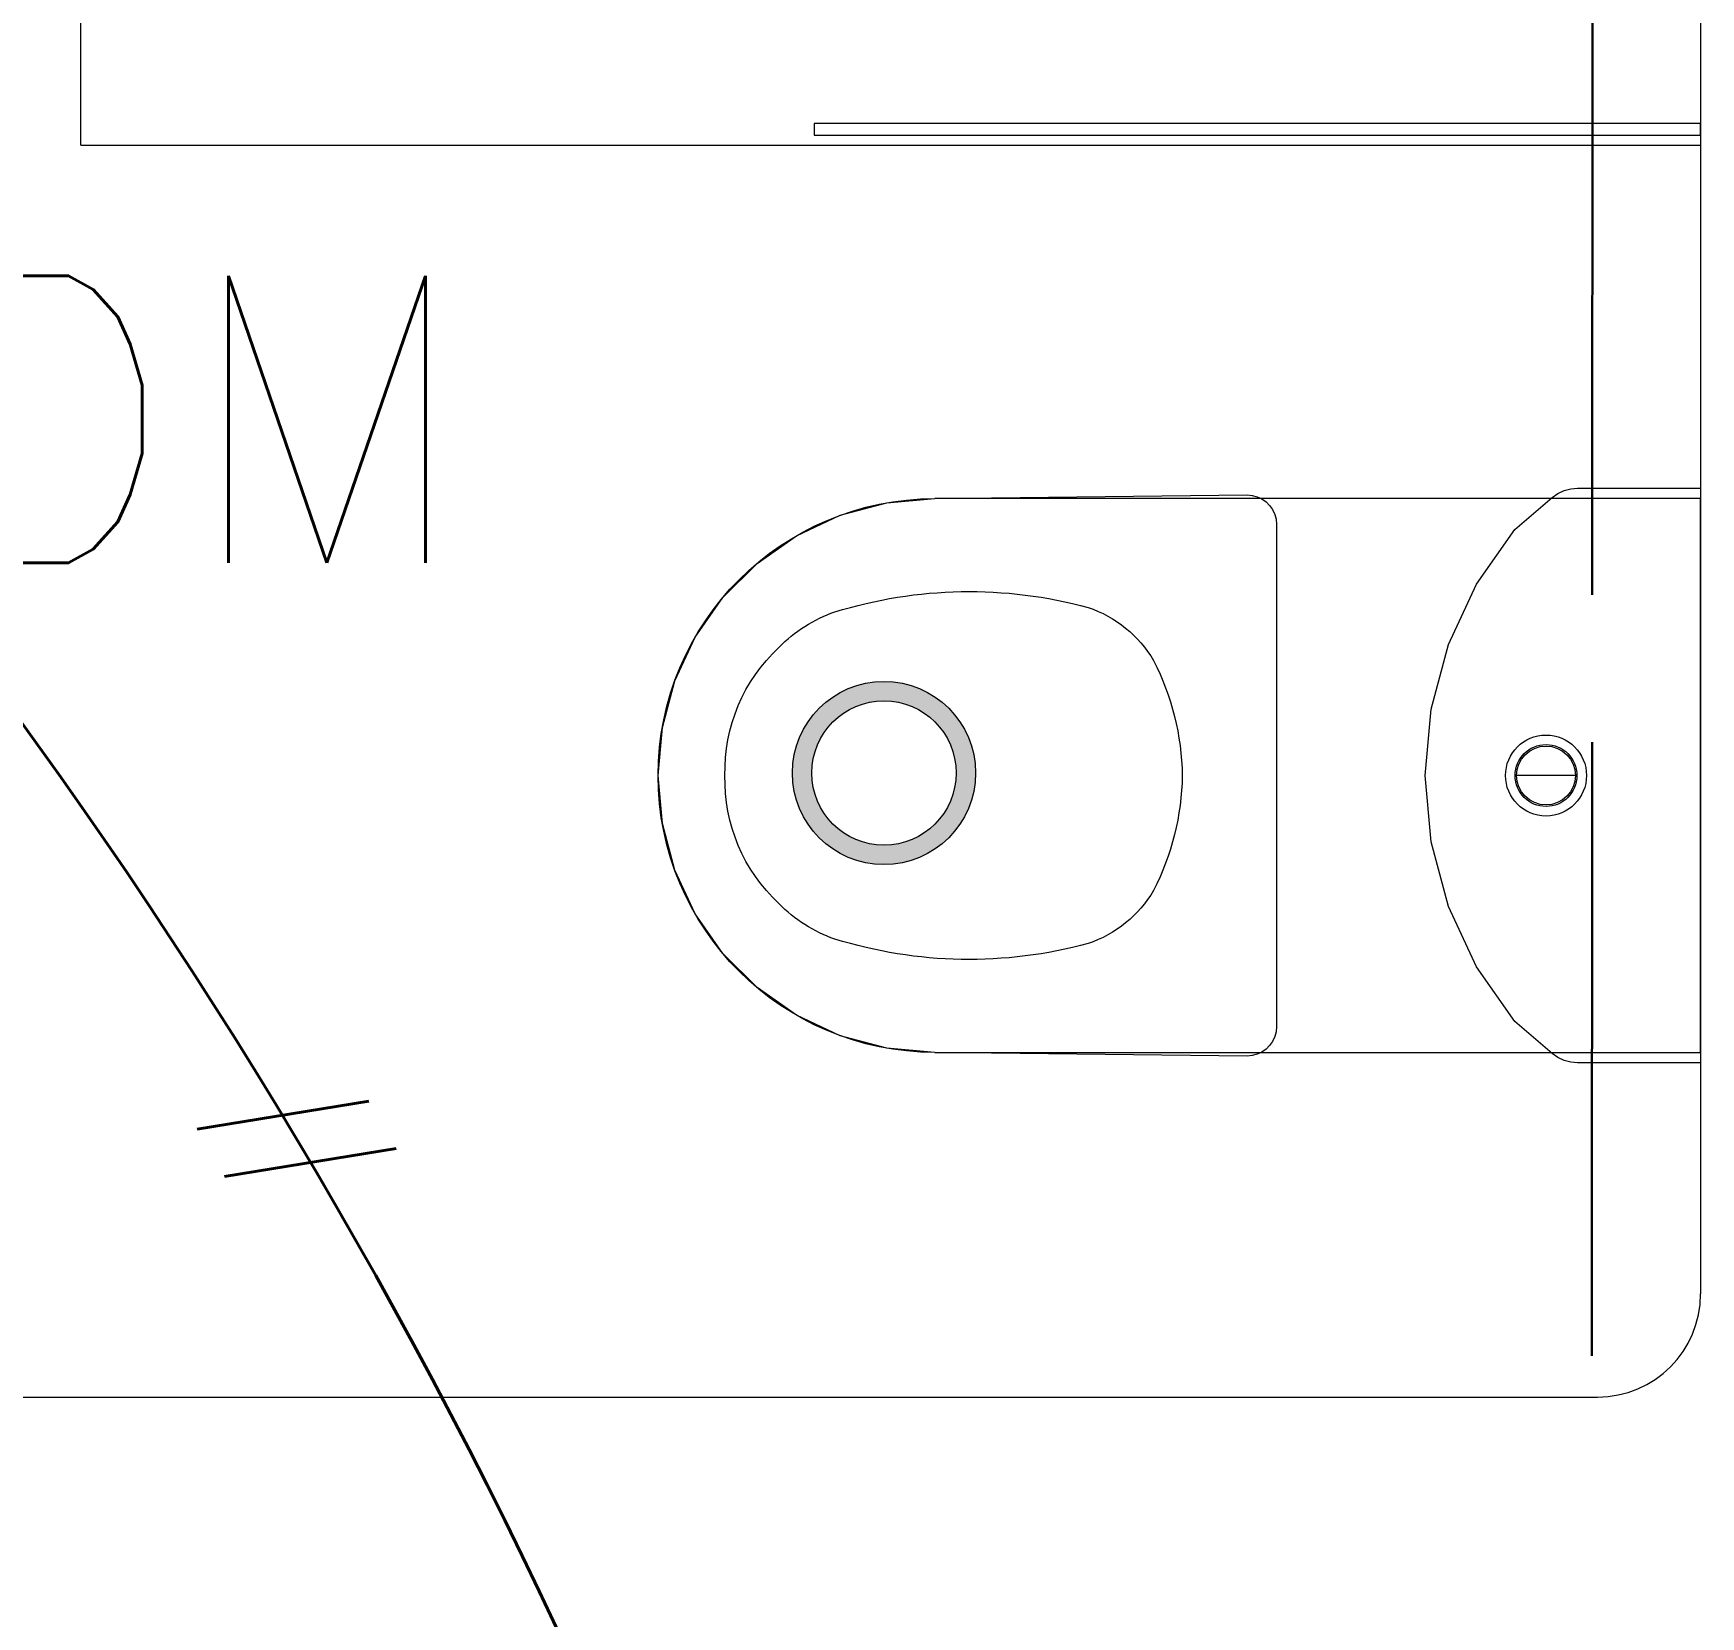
# Model space of a CAD drawing. Header units: metres. Extents: x 14 to 2416, y -346 to 476.
# Drawn here: x 145.044 to 146.177, y -82.42 to -81.345 of the extents above; entities that cross this region are included whole.
import ezdxf

# ---------------------------------------------------------------- set-up
doc = ezdxf.new("R2010")
doc.units = ezdxf.units.M
doc.linetypes.add('0', pattern=[0])
doc.linetypes.add('STYLE_03', pattern=[0.5, 0.416656, -0.083344])
doc.layers.get('0').update_dxf_attribs({"linetype": '0', "lineweight": 20})
for name, color, linetype, lineweight in [('A-ANNO-TEXT', 20, 'Continuous', 13), ('A-WALL', 250, 'Continuous', 20), ('baños', 251, 'Continuous', 0), ('E Salida Luces', 22, 'Continuous', 40), ('E Tuberia Emp Losa', 22, 'Continuous', 40), ('MAVA -LUMINARIAS', 1, 'Continuous', 18), ('textos', 7, 'Continuous', 0)]:
    doc.layers.add(name, color=color, linetype=linetype, lineweight=lineweight)
doc.layers.add('MAVA Luminarias', color=1, linetype='Continuous')
doc.styles.get("Standard").update_dxf_attribs({"font": 'arial.ttf', "height": 0.1875})

# ---------------------------------------------------------------- blocks, each defined once
blk = doc.blocks.new('downlight')
at = {"layer": 'MAVA -LUMINARIAS'}
h = blk.add_hatch(color=3, dxfattribs=at)
h.dxf.hatch_style = 1
h.paths.add_polyline_path([(-5.416, -22.4571, 1), (-5.2917, -22.4571, 1)])
h.paths.add_polyline_path([(-5.3048, -22.4571, -1), (-5.4029, -22.4571, -1)], flags=16)
at = {"layer": 'MAVA -LUMINARIAS', "color": 3}
for radius in [0.0622, 0.049]:
    blk.add_circle((-5.3539, -22.4571), radius, dxfattribs=at)
blk = doc.blocks.new('Caroma_ToiletSuites')
at = {"layer": 'baños'}
for p, q in [((-32.6, 705.1), (-64.3, 696.7)), ((0, 708), (-32.6, 705.1)), ((32.6, 705.1), (0, 708)), ((64.3, 696.7), (32.6, 705.1)), ((-64.3, 696.7), (-94, 682.8)), ((94, 682.8), (64.3, 696.7)), ((-94, 682.8), (-120.8, 664)), ((120.8, 664), (94, 682.8)), ((-120.8, 664), (-144, 640.8)), ((144, 640.8), (120.8, 664)), ((-144, 640.8), (-162.8, 614)), ((162.8, 614), (144, 640.8)), ((-162.8, 614), (-176.7, 584.3)), ((176.7, 584.3), (162.8, 614)), ((-176.7, 584.3), (-185.1, 552.6)), ((185.1, 552.6), (176.7, 584.3)), ((-185.1, 552.6), (-188, 520)), ((188, 520), (185.1, 552.6)), ((-188, 520), (-190.5, 308)), ((-188, 0), (-188, 520)), ((188, 520), (188, 0)), ((190.5, 308), (188, 520)), ((-190.5, 308), (-190.2, 304.5)), ((190.2, 304.5), (190.5, 308)), ((-190.2, 304.5), (-189.3, 301.2)), ((-189.3, 301.2), (-187.8, 298)), ((-187.8, 298), (-185.8, 295.1)), ((-185.8, 295.1), (-183.4, 292.7)), ((183.4, 292.7), (185.8, 295.1)), ((185.8, 295.1), (187.8, 298)), ((187.8, 298), (189.3, 301.2)), ((189.3, 301.2), (190.2, 304.5)), ((-183.4, 292.7), (-180.5, 290.7)), ((-180.5, 290.7), (-177.3, 289.2)), ((-177.3, 289.2), (-174, 288.3)), ((-174, 288.3), (-170.5, 288)), ((-170.5, 288), (170.5, 288)), ((170.5, 288), (174, 288.3)), ((174, 288.3), (177.3, 289.2)), ((177.3, 289.2), (180.5, 290.7)), ((180.5, 290.7), (183.4, 292.7)), ((-45.1, 183.1), (-88.9, 171.3)), ((0, 187), (-45.1, 183.1)), ((45.1, 183.1), (0, 187)), ((88.9, 171.3), (45.1, 183.1)), ((-88.9, 171.3), (-130, 152.2)), ((130, 152.2), (88.9, 171.3)), ((-130, 152.2), (-167.1, 126.2)), ((167.1, 126.2), (130, 152.2)), ((-167.1, 126.2), (-188.7, 100.9)), ((0, 85), (0, 125)), ((188.7, 100.9), (167.1, 126.2)), ((-193.4, 92.7), (-194.6, 88.2)), ((-191.4, 97), (-193.4, 92.7)), ((-188.7, 100.9), (-191.4, 97)), ((191.4, 97), (188.7, 100.9)), ((193.4, 92.7), (191.4, 97)), ((194.6, 88.2), (193.4, 92.7)), ((-194.6, 88.2), (-195, 83.5)), ((-195, 83.5), (-195, 0)), ((195, 83.5), (194.6, 88.2)), ((195, 0), (195, 83.5)), ((-195, 0), (195, 0)), ((188, 0), (-188, 0))]:
    blk.add_line(p, q, dxfattribs=at)
for centre, radius, start, end in [((0, 520), 188, 0, 180), ((-2.7, 547.4), 115.2, 88.6565, 137.0404), ((2.7, 547.4), 115.2, 42.9609, 91.3415), ((-18.8, 556.1), 97.6, 134.3372, 160.9897), ((18.8, 556.1), 97.6, 19.01, 45.6643), ((183, 496.7), 307.9, 162.7713, 195.2143), ((-183, 496.7), 307.9, 344.7852, 17.2286), ((-36.1, 442.4), 82.4, 198.763, 239.3582), ((36.1, 442.4), 82.4, 300.6412, 341.2351), ((2.9, 529.9), 177.9, 242.916, 269.0659), ((-2.9, 529.9), 177.9, 270.9339, 297.0836), ((0, 105), 27.5, 0, 180), ((0, 105), 21, 0, 180), ((0, 105), 20, 0, 180), ((0, 105), 27.5, 180, 0), ((0, 105), 21, 180, 0), ((0, 105), 20, 180, 0)]:
    blk.add_arc(centre, radius, start, end, dxfattribs=at)
blk = doc.blocks.new('PL BASE 2N NASAS 09')
at = {"layer": 'A-WALL'}
for p, q in [((171.7475, -19.4817), (171.7475, -21.3417)), ((168.8675, -21.4117), (171.6775, -21.4117))]:
    blk.add_line(p, q, dxfattribs=at)
blk.add_arc((171.6775, -21.3417), 0.07, 270, 0, dxfattribs=at)
at = {"layer": 'baños'}
for q in [(170.6475, -19.4108), (171.7475, -20.5617)]:
    blk.add_line((170.6475, -20.5617), q, dxfattribs=at)
blk.add_lwpolyline([(171.7475, -20.5471), (171.1454, -20.5471), (171.1454, -20.5549), (171.7475, -20.5549)], close=True, dxfattribs=at)
at = {"layer": 'baños', "xscale": -0.000999999934791, "yscale": 0.000999999934791, "rotation": 90}
blk.add_blockref('Caroma_ToiletSuites', (171.7475, -20.9897), dxfattribs=at)
at = {"layer": 'textos', "insert": (169.5276, -21.1704), "char_height": 0.195, "width": 1.854973, "attachment_point": 7}
blk.add_mtext('{\\Fromans|c0;BATHROOM\\P3}', dxfattribs=at)
blk = doc.blocks.new('PL MUEBLES 2N NASAS 09')
blk.add_blockref('PL BASE 2N NASAS 09', (49.9143, 62.717))
blk = doc.blocks.new('A$C595364de')
blk.add_blockref('PL MUEBLES 2N NASAS 09', (-199.5618, -36.6052))
blk = doc.blocks.new('*U370')
for p, q in [((0.025, 1.368), (-1.049, -1.483)), ((0.987, 1.368), (-0.088, -1.483))]:
    blk.add_line(p, q)
blk = doc.blocks.new('*U681')
at = {"xscale": 0.0393700787401575, "yscale": 0.0393700787401575, "zscale": 0.0393700787401575, "rotation": 29.91623200794093}
blk.add_blockref('*U370', (-0.0001, 0.0026), dxfattribs=at)

msp = doc.modelspace()

# ---------------------------------------------------------------- linework, layer by layer
at = {"layer": 'E Salida Luces'}
msp.add_arc((141.9912, -84.0278), 3.7654, 17.7848, 43.9594, dxfattribs=at)
at = {"layer": 'MAVA Luminarias', "linetype": 'STYLE_03', "lineweight": 30}
msp.add_line((146.1035, -80.2763), (146.1028, -82.271), dxfattribs=at)

# ---------------------------------------------------------------- block references
at = {"layer": 'A-ANNO-TEXT'}
msp.add_blockref('A$C595364de', (124.0766, -86.9711), dxfattribs=at)
at = {"layer": 'E Tuberia Emp Losa', "xscale": 0.9842519685039597, "yscale": 0.9842519685039597, "zscale": 0.9842519685039597, "rotation": 270}
msp.add_blockref('*U681', (145.2231, -82.0957), dxfattribs=at)
at = {"layer": 'MAVA Luminarias'}
msp.add_blockref('downlight', (150.9759, -59.3902), dxfattribs=at)

doc.saveas('drawing.dxf')
